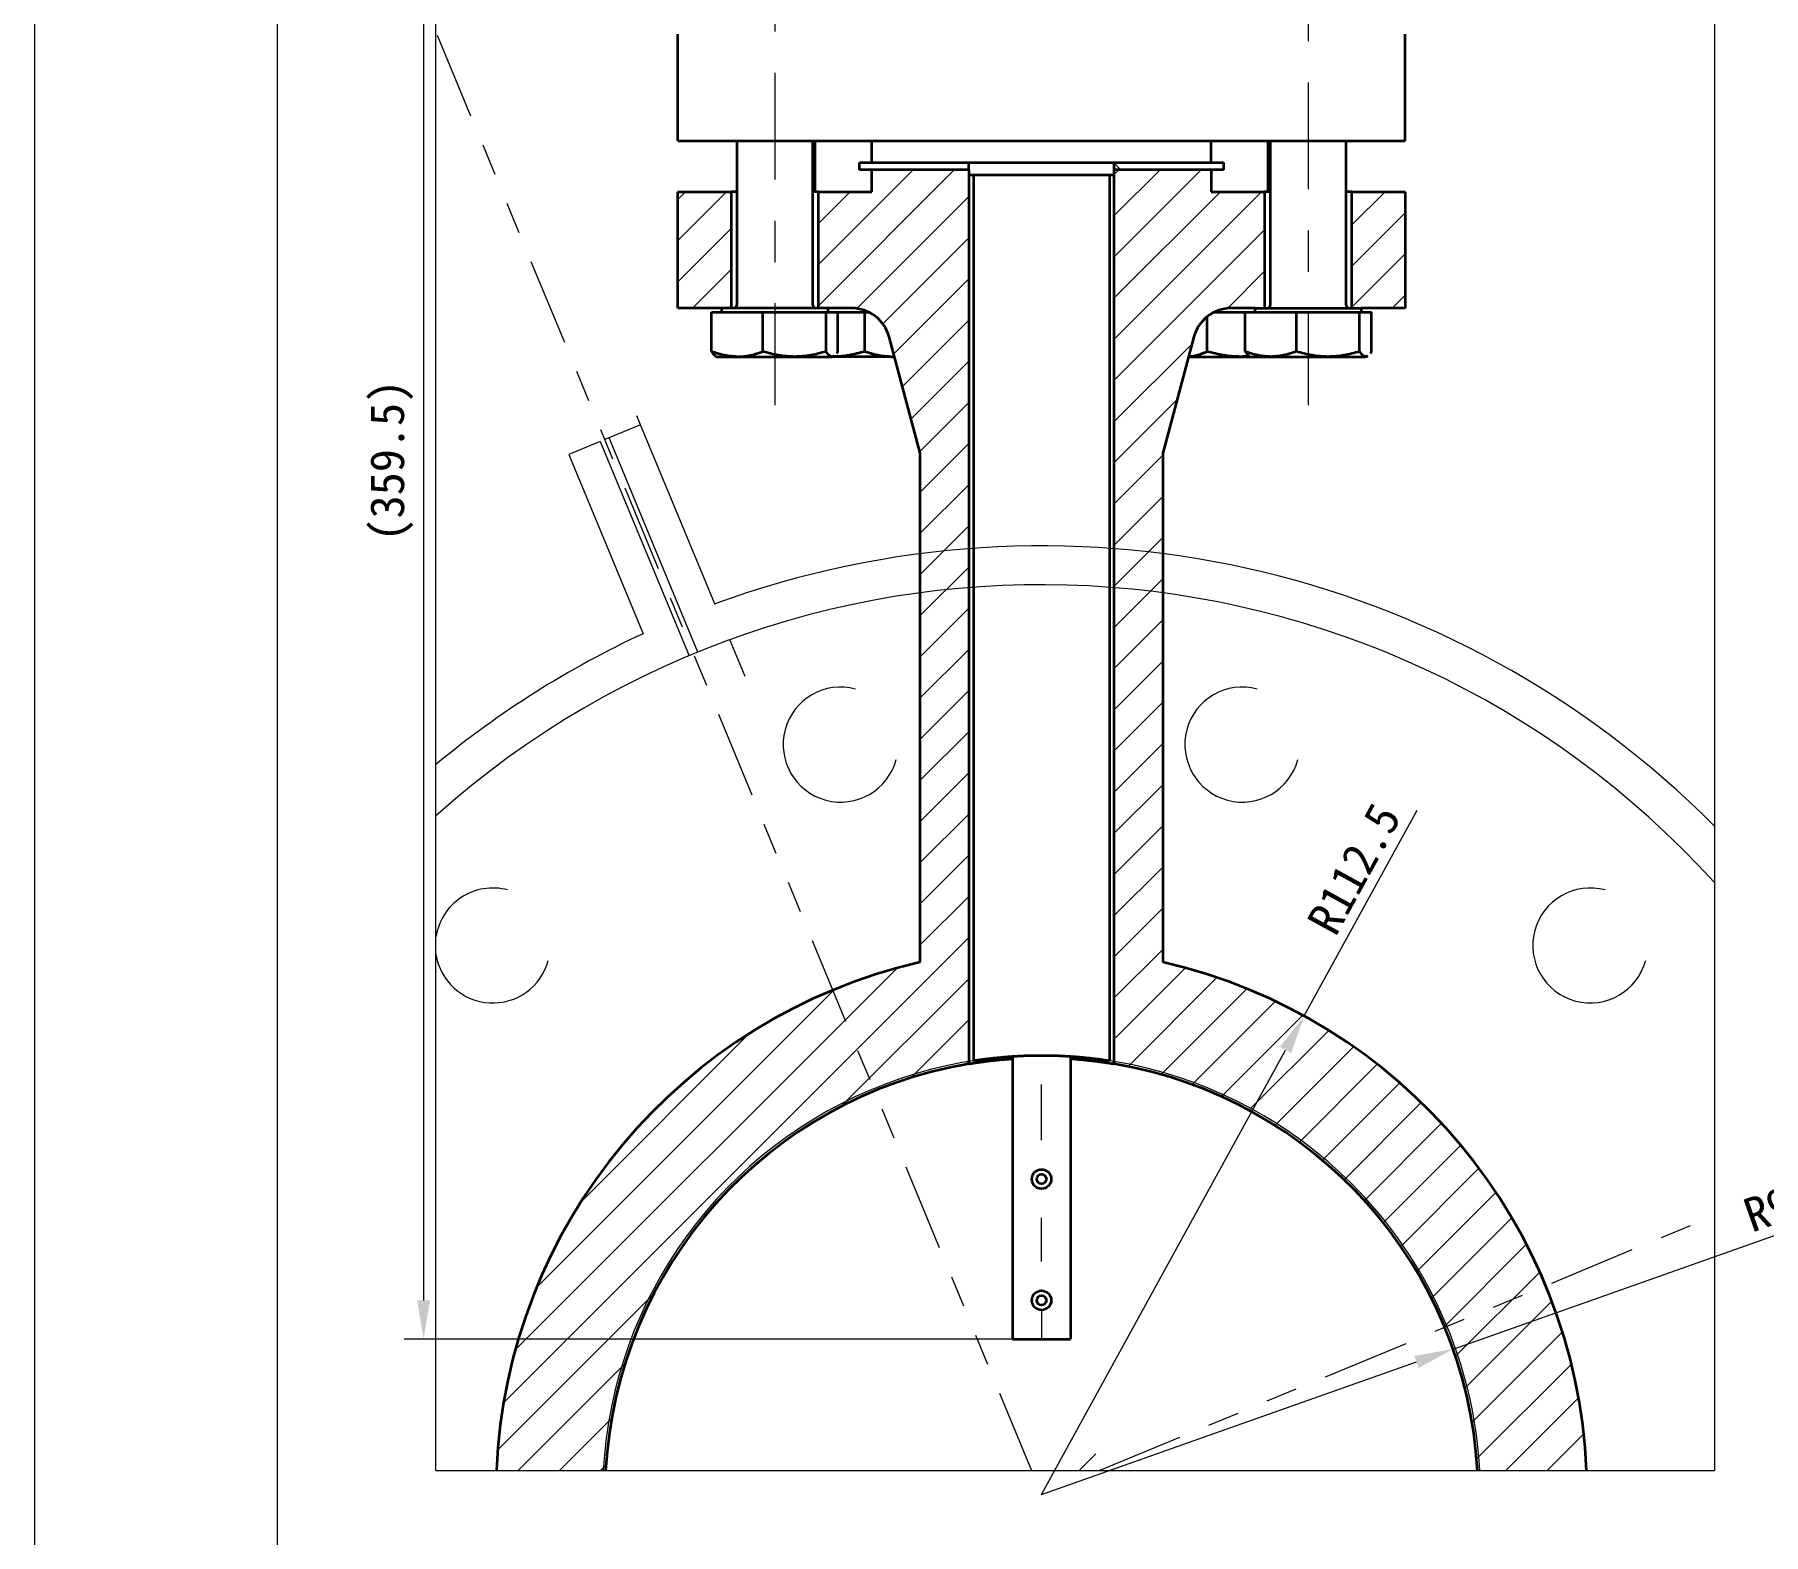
# Model space of a CAD drawing. Header units: millimetres. Extents: x 0 to 1675, y 0 to 1451.
# Drawn here: x 0 to 356.4, y 357.3 to 666.4 of the extents above; entities that cross this region are included whole.
import ezdxf

# ---------------------------------------------------------------- set-up
doc = ezdxf.new("R2010")
doc.units = ezdxf.units.MM
doc.header["$PDSIZE"] = -5
doc.linetypes.add('CENTER', pattern=[47.5, 22, -8.5, 8.5, -8.5])
doc.linetypes.add('PHANTOM', pattern=[50.5, 18, -6.5, 6.5, -6.5, 6.5, -6.5])
doc.layers.get('0').update_dxf_attribs({"lineweight": 18})
for name, color, linetype, lineweight in [('170', 7, 'Continuous', 18), ('171', 7, 'Continuous', 18), ('173', 7, 'Continuous', 18)]:
    doc.layers.add(name, color=color, linetype=linetype, lineweight=lineweight)
doc.styles.add('宋体', font='')
doc.styles.get('宋体').set_extended_font_data('宋体')
doc.dimstyles.get("Standard").update_dxf_attribs({"dimtxt": 0.18, "dimasz": 0.18, "dimexe": 0.18, "dimexo": 0.0625, "dimgap": 0.09, "dimtad": 0, "dimtih": 1, "dimtoh": 1, "dimdec": 4, "dimzin": 0, "dimdsep": 46, "dimtxsty": 'Standard', "dimcen": 0.09, "dimdle": 0.36, "dimadec": 0, "dimazin": 0, "dimtfac": 1, "dimtdec": 4, "dimtofl": 0, "dimtmove": 0, "dimatfit": 3, "dimfxl": 1, "dimtolj": 1, "dimarcsym": 0})

# ---------------------------------------------------------------- blocks, each defined once
blk = doc.blocks.new('HATCH1')
at = {"color": 4, "lineweight": 13}
for p, q in [((80.804101, 309.489018), (90.564432, 319.24935)), ((80.804101, 305.246378), (94.807073, 319.24935)), ((86.304101, 319.231659), (86.321791, 319.24935)), ((111.304101, 318.775815), (111.777636, 319.24935)), ((111.304101, 314.533174), (116.020276, 319.24935)), ((111.304101, 310.290534), (120.262917, 319.24935)), ((66.304101, 316.202222), (67.101229, 316.99935)), ((66.304101, 311.959581), (71.343869, 316.99935)), ((80.804101, 313.731659), (84.071791, 316.99935)), ((84.764486, 304.964123), (96.304101, 316.503737)), ((111.304101, 306.047893), (122.255558, 316.99935)), ((111.304101, 301.805252), (126.498198, 316.99935)), ((135.804101, 313.57733), (139.22612, 316.99935)), ((135.804101, 309.33469), (141.304101, 314.83469)), ((66.304101, 307.716941), (71.804101, 313.216941)), ((87.438031, 303.395026), (96.304101, 312.261096)), ((111.304101, 297.562612), (126.804101, 313.062612)), ((135.804101, 305.092049), (141.304101, 310.592049)), ((67.829151, 304.99935), (71.804101, 308.9743)), ((122.962297, 304.978167), (126.804101, 308.819971)), ((88.568012, 300.282367), (96.304101, 308.018456)), ((139.954042, 304.99935), (141.304101, 306.349408)), ((89.464588, 296.936302), (96.304101, 303.775815)), ((111.304101, 293.319971), (119.32338, 301.33925)), ((90.361163, 293.590237), (96.304101, 299.533174)), ((91.257739, 290.244172), (96.304101, 295.290534)), ((111.304101, 289.07733), (117.770466, 295.543695)), ((91.304101, 286.047893), (96.304101, 291.047893)), ((111.304101, 284.83469), (116.304101, 289.83469)), ((91.304101, 281.805252), (96.304101, 286.805252)), ((111.304101, 280.592049), (116.304101, 285.592049)), ((91.304101, 277.562612), (96.304101, 282.562612)), ((111.304101, 276.349408), (116.304101, 281.349408)), ((91.304101, 273.319971), (96.304101, 278.319971)), ((111.304101, 272.106767), (116.304101, 277.106767)), ((91.304101, 269.07733), (96.304101, 274.07733)), ((111.304101, 267.864127), (116.304101, 272.864127)), ((91.304101, 264.83469), (96.304101, 269.83469)), ((111.304101, 263.621486), (116.304101, 268.621486)), ((91.304101, 260.592049), (96.304101, 265.592049)), ((111.304101, 259.378845), (116.304101, 264.378845)), ((91.304101, 256.349408), (96.304101, 261.349408)), ((111.304101, 255.136205), (116.304101, 260.136205)), ((91.304101, 252.106767), (96.304101, 257.106767)), ((111.304101, 250.893564), (116.304101, 255.893564)), ((91.304101, 247.864127), (96.304101, 252.864127)), ((111.304101, 246.650923), (116.304101, 251.650923)), ((91.304101, 243.621486), (96.304101, 248.621486)), ((111.304101, 242.408283), (116.304101, 247.408283)), ((91.304101, 239.378845), (96.304101, 244.378845)), ((111.304101, 238.165642), (116.304101, 243.165642)), ((48.350778, 192.182882), (96.304101, 240.136205)), ((111.304101, 233.923001), (116.304101, 238.923001)), ((49.559174, 197.633918), (88.919532, 236.994277)), ((83.129264, 222.718727), (96.304101, 235.893564)), ((111.304101, 229.680361), (118.633206, 237.009465)), ((112.723019, 226.856638), (121.881696, 236.015315)), ((51.750416, 204.067801), (82.48565, 234.803035)), ((116.13574, 226.026719), (124.973039, 234.864017)), ((119.335705, 224.984043), (127.919442, 233.56778)), ((122.346046, 223.751743), (130.730309, 232.136006)), ((56.277891, 212.837917), (73.715534, 230.27556)), ((90.341551, 225.688373), (96.304101, 231.650923)), ((125.183357, 222.346413), (133.412882, 230.575938)), ((127.859611, 220.780027), (135.972678, 228.893094)), ((95.955417, 227.059599), (96.304101, 227.408283)), ((130.383338, 219.061113), (138.413789, 227.091564)), ((132.760346, 217.19548), (140.739084, 225.174219)), ((134.994172, 215.186666), (142.950346, 223.142839)), ((137.086338, 213.03619), (145.048348, 220.998201)), ((139.03645, 210.743663), (147.03289, 218.740102)), ((140.842179, 208.306751), (148.90279, 216.367362)), ((142.499091, 205.721022), (150.65583, 213.877761)), ((144.000324, 202.979615), (152.288656, 211.267947)), ((145.336039, 200.072689), (153.79662, 208.53327)), ((146.492534, 196.986543), (155.173536, 205.667545)), ((47.740955, 187.330418), (63.834724, 203.424187)), ((147.450813, 193.702181), (156.411333, 202.662702)), ((148.1842, 190.192927), (157.499547, 199.508274)), ((49.860962, 185.207785), (60.865077, 196.2119)), ((148.654126, 186.420213), (158.424556, 196.190643)), ((151.684339, 185.207785), (159.168428, 192.691874)), ((54.103603, 185.207785), (59.493852, 190.598034)), ((155.92698, 185.207785), (159.707081, 188.987886)), ((58.346244, 185.207785), (58.90539, 185.766932))]:
    blk.add_line(p, q, dxfattribs=at)
blk = doc.blocks.new('*X20')
at = {"layer": '171'}
for points in [[(81.537003, 748.998699), (78.870336, 748.998699), (80.203669, 756.998699)], [(78.870336, 405.498699), (81.537003, 405.498699), (80.203669, 397.498699)]]:
    blk.add_hatch(color=3, dxfattribs=at).paths.add_polyline_path(points, flags=0)
at = {"layer": '171', "color": 3, "linetype": 'Continuous', "lineweight": 18}
for p, q in [((187.608202, 756.998699), (76.203669, 756.998699)), ((80.203669, 748.998699), (80.203669, 405.498699)), ((201.608202, 397.498699), (76.203669, 397.498699))]:
    blk.add_line(p, q, dxfattribs=at)
at = {"layer": '171', "color": 3, "lineweight": 13, "insert": (69.185669, 561.901199), "char_height": 7, "width": 61.39664804, "attachment_point": 1, "rotation": 90, "style": '宋体'}
blk.add_mtext('(359.5)', dxfattribs=at)
blk = doc.blocks.new('*X27')
at = {"layer": '173'}
blk.add_hatch(color=3, dxfattribs=at).paths.add_polyline_path([(285.374102, 391.541791), (284.486285, 394.056327), (292.473802, 395.462508)], flags=0)
at = {"layer": '173', "color": 3, "linetype": 'Continuous', "lineweight": 18}
for p, q in [((292.473802, 395.462508), (370.119148, 422.877036)), ((207.608202, 365.498699), (284.930193, 392.799059))]:
    blk.add_line(p, q, dxfattribs=at)
at = {"layer": '173', "color": 3, "lineweight": 13, "insert": (351.723142, 426.032444), "char_height": 7, "width": 31.38034143, "attachment_point": 1, "rotation": 19.44678495, "style": '宋体'}
blk.add_mtext('R90', dxfattribs=at)
blk = doc.blocks.new('*X28')
at = {"layer": '173'}
blk.add_hatch(color=3, dxfattribs=at).paths.add_polyline_path([(259.076995, 456.454684), (256.739572, 457.738258), (261.759008, 464.10874)], flags=0)
at = {"layer": '173', "color": 3, "linetype": 'Continuous', "lineweight": 18}
for p, q in [((261.759008, 464.10874), (285.071746, 506.56185)), ((207.608202, 365.498699), (257.908284, 457.096471))]:
    blk.add_line(p, q, dxfattribs=at)
blk.add_arc((207.608202, 365.498699), 112.5, 59.189721, 70.6552, dxfattribs=at)
at = {"layer": '173', "color": 3, "lineweight": 13, "insert": (262.077947, 483.595073), "char_height": 7, "width": 58.18994413, "attachment_point": 1, "rotation": 61.22701125, "style": '宋体'}
blk.add_mtext('R112.5', dxfattribs=at)

msp = doc.modelspace()

# ---------------------------------------------------------------- hatches: boundary and pattern name
at = {"layer": '171', "linetype": 'Continuous', "lineweight": 18}
h = msp.add_hatch(dxfattribs=at)
h.set_pattern_fill('ANSI31', color=4, style=0, pattern_type=0)
h.set_pattern_definition([(134.9544, (0, 0), (-13.4811, -13.45965), [])])
h.paths.add_polyline_path([(222.6082, 638.4987), (222.6082, 639.9987), (245.1082, 639.9987), (245.1082, 638.4987)], flags=0)
h.paths.add_polyline_path([(170.1082, 638.4987), (170.1082, 639.9987), (192.6082, 639.9987), (192.6082, 638.4987)], flags=0)

# ---------------------------------------------------------------- linework, layer by layer
at = {"layer": '170', "color": 3, "linetype": 'Continuous', "lineweight": 13}
msp.add_line((0, 840), (0, 0), dxfattribs=at)
at = {"layer": '170', "color": 3, "linetype": 'Continuous', "lineweight": 18}
msp.add_line((50, 820), (50, 20), dxfattribs=at)
at = {"layer": '171', "color": 1, "linetype": 'CENTER', "lineweight": 18}
for p, q in [((152.6082, 705.9987), (152.6082, 589.9987)), ((262.6082, 703.9987), (262.6082, 589.9987))]:
    msp.add_line(p, q, dxfattribs=at)
at = {"layer": '171', "color": 3, "linetype": 'PHANTOM', "lineweight": 18}
for p, q in [((83.02336, 666.2731), (205.57157, 370.41557)), ((219.47858, 370.41557), (346.33096, 422.95955)), ((215.3535, 370.41557), (218.78301, 373.84508))]:
    msp.add_line(p, q, dxfattribs=at)
at = {"layer": '171', "color": 7, "linetype": 'Continuous', "lineweight": 35}
for p, q in [((132.6082, 644.4987), (132.6082, 666.4987)), ((282.6082, 644.4987), (282.6082, 666.4987)), ((132.6082, 644.4987), (282.6082, 644.4987)), ((144.7672, 644.49982), (144.7672, 610.5987)), ((160.4492, 610.5987), (160.4492, 644.49982)), ((160.87633, 644.49982), (160.87633, 633.99884)), ((172.6082, 639.9987), (172.6082, 644.4987)), ((242.6082, 639.9987), (242.6082, 644.4987)), ((254.34008, 633.99884), (254.34008, 644.49982)), ((254.7672, 644.49982), (254.7672, 610.5987)), ((270.4492, 610.5987), (270.4492, 644.49982)), ((170.1082, 638.4987), (170.1082, 639.9987)), ((170.1082, 639.9987), (172.60851, 639.9987)), ((192.6082, 638.4987), (170.1082, 638.4987)), ((172.6082, 633.9987), (172.6082, 638.4987)), ((172.60851, 639.9987), (242.60789, 639.9987)), ((192.6082, 638.4987), (192.6082, 639.99904)), ((192.6082, 638.4987), (192.6082, 454.2399)), ((222.6082, 637.4987), (222.6082, 639.99904)), ((245.1082, 638.4987), (222.6082, 638.4987)), ((242.60789, 639.9987), (245.1082, 639.9987)), ((242.6082, 638.4987), (242.6082, 633.9987)), ((245.1082, 639.9987), (245.1082, 638.4987)), ((192.6082, 637.4987), (222.6082, 637.4987)), ((193.6082, 637.4987), (193.6082, 454.90927)), ((221.6082, 637.4987), (221.6082, 454.90927)), ((222.6082, 454.2399), (222.6082, 637.4987)), ((132.6082, 633.9987), (143.6082, 633.9987)), ((132.6082, 609.9987), (132.6082, 633.9987)), ((144.76699, 633.9987), (143.6082, 633.9987)), ((143.6082, 633.9987), (143.6082, 609.9987)), ((161.6082, 633.9987), (160.44898, 633.9987)), ((161.6082, 633.9987), (172.6082, 633.9987)), ((161.6082, 609.9987), (161.6082, 633.9987)), ((242.6082, 633.9987), (253.6082, 633.9987)), ((254.76699, 633.9987), (253.6082, 633.9987)), ((253.6082, 633.9987), (253.6082, 609.9987)), ((271.6082, 633.9987), (270.44898, 633.9987)), ((271.6082, 633.9987), (282.6082, 633.9987)), ((271.6082, 609.9987), (271.6082, 633.9987)), ((282.6082, 633.9987), (282.6082, 609.9987)), ((141.60809, 609.9987), (132.6082, 609.9987)), ((163.6082, 609.9987), (141.6082, 609.9987)), ((141.6082, 609.9987), (141.6082, 609.1987)), ((163.6082, 609.1987), (163.6082, 609.9987)), ((168.46959, 609.9987), (163.60829, 609.9987)), ((251.60811, 609.9987), (246.74682, 609.9987)), ((251.6082, 609.9987), (255.51049, 609.9987)), ((251.6082, 609.9987), (251.6082, 609.1987)), ((255.51049, 609.9987), (273.6082, 609.9987)), ((273.6082, 609.1987), (273.6082, 609.9987)), ((282.6082, 609.9987), (273.60831, 609.9987)), ((139.57227, 609.1987), (150.15821, 609.1987)), ((139.57227, 601.0705), (139.57227, 609.1987)), ((150.15821, 609.1987), (163.19414, 609.1987)), ((150.15821, 601.0705), (150.15821, 609.1987)), ((163.19414, 601.0705), (163.19414, 609.1987)), ((163.19414, 609.1987), (165.64413, 609.1987)), ((165.64413, 601.0705), (165.64413, 609.1987)), ((165.64413, 609.1987), (171.14722, 609.1987)), ((171.14722, 609.1987), (171.95673, 609.1987)), ((171.14722, 601.0705), (171.14722, 609.1987)), ((241.78258, 601.0705), (241.78258, 608.27208)), ((243.25972, 609.1987), (249.57219, 609.1987)), ((249.57227, 609.1987), (260.15821, 609.1987)), ((249.57227, 601.0705), (249.57227, 609.1987)), ((260.15821, 609.1987), (273.19414, 609.1987)), ((260.15821, 601.0705), (260.15821, 609.1987)), ((273.19414, 601.0705), (273.19414, 609.1987)), ((273.19414, 609.1987), (275.64413, 609.1987)), ((275.64413, 601.0705), (275.64413, 609.1987)), ((182.6082, 580.14229), (176.19699, 604.06925)), ((239.01941, 604.06925), (232.6082, 580.14229)), ((140.32153, 600.16421), (140.6082, 599.9987)), ((140.6082, 599.9987), (144.86524, 599.9987)), ((144.86524, 599.9987), (156.67618, 599.9987)), ((156.67618, 599.9987), (164.41914, 599.9987)), ((164.6082, 599.9987), (164.41914, 599.9987)), ((164.6082, 599.9987), (164.89487, 600.16421)), ((176.44677, 599.9987), (164.63272, 599.9987)), ((176.44677, 599.9987), (177.28771, 599.9987)), ((237.92885, 599.9987), (248.60342, 599.9987)), ((248.60342, 599.9987), (250.60825, 599.9987)), ((250.32153, 600.16421), (250.6082, 599.9987)), ((250.60825, 599.9987), (254.86524, 599.9987)), ((254.86524, 599.9987), (266.67618, 599.9987)), ((266.67618, 599.9987), (274.41914, 599.9987)), ((274.6082, 599.9987), (274.41914, 599.9987)), ((274.6082, 599.9987), (274.89487, 600.16421)), ((182.6082, 475.18575), (182.6082, 580.14229)), ((232.6082, 580.14229), (232.6082, 475.18575)), ((201.6082, 455.79958), (201.6082, 397.4987)), ((213.6082, 455.79958), (213.6082, 397.4987)), ((201.6082, 397.4987), (205.79559, 397.4987)), ((205.79559, 397.4987), (209.42082, 397.4987)), ((209.42082, 397.4987), (213.6082, 397.4987))]:
    msp.add_line(p, q, dxfattribs=at)
at = {"layer": '171', "color": 3, "linetype": 'Continuous', "lineweight": 18}
for p, q in [((124.93995, 585.98251), (117.54892, 582.92104)), ((124.93995, 585.98251), (124.17459, 587.83027)), ((140.24754, 549.02674), (124.93995, 585.98251)), ((116.62504, 582.53836), (110.15788, 579.85957)), ((116.62504, 582.53836), (134.9322, 538.34096)), ((136.77996, 539.10633), (118.4728, 583.30373)), ((110.15788, 579.85957), (125.46546, 542.9038)), ((143.34976, 541.5373), (146.41123, 534.14627))]:
    msp.add_line(p, q, dxfattribs=at)
at = {"layer": '171', "color": 150, "linetype": 'Continuous', "lineweight": 18}
for p, q in [((207.6082, 438.49891), (207.6082, 449.99849)), ((207.6082, 413.49879), (207.6082, 422.49861)), ((207.6082, 403.4987), (207.6082, 397.4987))]:
    msp.add_line(p, q, dxfattribs=at)
at = {"layer": '171', "color": 7, "linetype": 'Continuous', "lineweight": 35}
for centre, radius in [((207.6082, 430.4987), 2), ((207.6082, 430.4987), 1), ((207.6082, 405.4987), 2), ((207.6082, 405.4987), 1)]:
    msp.add_circle(centre, radius, dxfattribs=at)
for centre, radius, start, end in [((144.1672, 610.5987), 0.6, 270, 0), ((161.0492, 610.5987), 0.6, 180, 270), ((168.46959, 601.9987), 8, 15, 90), ((246.74682, 601.9987), 8, 90, 165), ((254.1672, 610.5987), 0.6, 270, 0), ((271.0492, 610.5987), 0.6, 180, 270), ((207.6082, 365.4987), 112.5, 102.839588, 177.495061), ((207.6082, 365.4987), 112.5, 2.504939, 77.160412), ((207.6082, 365.4987), 90, 99.594068, 176.868264), ((207.6082, 365.4987), 90, 3.131736, 80.405932)]:
    msp.add_arc(centre, radius, start, end, dxfattribs=at)
at = {"layer": '171', "color": 3, "linetype": 'Continuous', "lineweight": 18}
for radius, start, end in [(195.49936, 44.799112, 110.154753), (187.5, 42.280958, 131.751629), (195.49936, 114.845247, 129.691655), (90.5, 45, 176.885583), (90.5, 3.114417, 45)]:
    msp.add_arc((207.6082, 365.4987), radius, start, end, dxfattribs=at)
at = {"layer": '171', "color": 30, "linetype": 'Continuous', "lineweight": 13}
for centre, start, end in [((166.19715, 520.04683), 75, 345), ((249.01925, 520.04683), 75, 345), ((94.47112, 478.63578), 75, 171.431222), ((320.74529, 478.63578), 75, 345), ((94.47112, 478.63578), 188.568778, 345)]:
    msp.add_arc(centre, 11.852, start, end, dxfattribs=at)
at = {"layer": '171', "color": 7, "linetype": 'Continuous', "lineweight": 35}
for points, knots in [([(139.57227, 601.0705), (139.77267, 600.74332), (139.97452, 600.47378), (140.25658, 600.21593), (140.33497, 600.15674), (140.41371, 600.111)], [0, 0, 0, 0, 0.930717626, 0.930717626, 1.28703705, 1.28703705, 1.28703705, 1.28703705]), ([(144.86524, 599.9987), (144.41803, 599.9987), (143.97225, 600.02355), (143.08341, 600.12052), (142.64035, 600.1926), (141.97758, 600.33249), (141.64666, 600.41036), (141.31637, 600.49929), (141.09631, 600.56093), (140.98631, 600.59294), (140.43708, 600.75854), (140.0027, 600.90785), (139.57227, 601.0705)], [0, 0, 0, 0, 1.357572195, 1.357572195, 2.71514439, 2.71514439, 3.393930488, 3.733323537, 3.733323537, 4.072716585, 4.072716585, 5.43028878, 5.43028878, 5.43028878, 5.43028878]), ([(144.86524, 599.9987), (145.31272, 599.9987), (145.76163, 600.02359), (146.26825, 600.07924), (146.32459, 600.0858), (146.43709, 600.09967), (146.6056, 600.12157), (146.99723, 600.18022), (147.33031, 600.24299), (147.9933, 600.38387), (148.43105, 600.49823), (149.29955, 600.76071), (149.73029, 600.9088), (150.15821, 601.0705)], [0, 0, 0, 0, 1.357580945, 1.357580945, 1.527278563, 1.527278563, 1.696976181, 2.036371418, 2.71516189, 2.71516189, 4.072742835, 4.072742835, 5.43032378, 5.43032378, 5.43032378, 5.43032378]), ([(156.67618, 599.9987), (156.53789, 599.9987), (156.39939, 600.00026), (156.19132, 600.00496), (156.12194, 600.00691), (155.98336, 600.0116), (155.63722, 600.02526), (155.29259, 600.04854), (154.46821, 600.12207), (153.9223, 600.19468), (152.83694, 600.38138), (152.29749, 600.49542), (151.22403, 600.75841), (150.69001, 600.90732), (150.15821, 601.0705)], [0, 0, 0, 0, 0.41439504, 0.41439504, 0.621592561, 0.621592561, 0.828790081, 1.657580162, 1.657580162, 3.315160323, 3.315160323, 4.972740485, 4.972740485, 6.630320647, 6.630320647, 6.630320647, 6.630320647]), ([(163.19414, 601.0705), (162.12789, 600.74332), (161.05385, 600.47378), (159.42594, 600.19408), (158.88049, 600.12167), (157.78323, 600.02396), (157.23141, 599.9987), (156.67618, 599.9987)], [0, 0, 0, 0, 3.314888684, 3.314888684, 4.972333025, 4.972333025, 6.629777367, 6.629777367, 6.629777367, 6.629777367]), ([(164.41914, 599.9987), (164.39315, 599.9987), (164.36712, 600.00026), (164.32801, 600.00496), (164.31497, 600.00691), (164.28893, 600.0116), (164.22387, 600.02526), (164.1591, 600.04854), (164.00417, 600.12207), (163.90157, 600.19468), (163.69759, 600.38138), (163.5962, 600.49542), (163.39445, 600.75841), (163.29409, 600.90732), (163.19414, 601.0705)], [0, 0, 0, 0, 0.105735001, 0.105735001, 0.158602502, 0.158602502, 0.211470002, 0.422940004, 0.422940004, 0.845880009, 0.845880009, 1.268820013, 1.268820013, 1.691760018, 1.691760018, 1.691760018, 1.691760018]), ([(164.80269, 600.111), (164.77859, 600.097), (164.75447, 600.08426), (164.6272, 600.02396), (164.52349, 599.9987), (164.41914, 599.9987)], [0, 0, 0, 0, 0.0766423466, 0.0766423466, 0.4037369115, 0.4037369115, 0.4037369115, 0.4037369115]), ([(171.14722, 601.0705), (170.08153, 600.74332), (169.00806, 600.47378), (167.38103, 600.19408), (166.83587, 600.12167), (165.73919, 600.02396), (165.18766, 599.9987), (164.63272, 599.9987)], [0, 0, 0, 0, 3.313183776, 3.313183776, 4.969775664, 4.969775664, 6.626367552, 6.626367552, 6.626367552, 6.626367552]), ([(176.44677, 599.9987), (175.999, 599.9987), (175.55267, 600.02355), (174.66272, 600.12052), (174.21911, 600.1926), (173.55552, 600.33249), (173.22418, 600.41036), (172.89348, 600.49929), (172.67315, 600.56093), (172.56301, 600.59294), (172.01311, 600.75854), (171.57818, 600.90785), (171.14722, 601.0705)], [0, 0, 0, 0, 1.359176622, 1.359176622, 2.718353244, 2.718353244, 3.397941555, 3.73773571, 3.73773571, 4.077529866, 4.077529866, 5.436706488, 5.436706488, 5.436706488, 5.436706488]), ([(237.94103, 600.02105), (238.11225, 600.03334), (238.28371, 600.05068), (238.50288, 600.07924), (238.55039, 600.0858), (238.64523, 600.09967), (238.78731, 600.12157), (239.1175, 600.18022), (239.39833, 600.24299), (239.95731, 600.38387), (240.32638, 600.49823), (241.05862, 600.76071), (241.42179, 600.9088), (241.78258, 601.0705)], [0, 0, 0, 0, 0.52436815, 0.52436815, 0.669301303, 0.669301303, 0.814234457, 1.104100764, 1.683833378, 1.683833378, 2.843298607, 2.843298607, 4.002763836, 4.002763836, 4.002763836, 4.002763836]), ([(248.60342, 599.9987), (248.45871, 599.9987), (248.31377, 600.00026), (248.09603, 600.00496), (248.02343, 600.00691), (247.87841, 600.0116), (247.51619, 600.02526), (247.15554, 600.04854), (246.29285, 600.12207), (245.72158, 600.19468), (244.58579, 600.38138), (244.02127, 600.49542), (242.89792, 600.75841), (242.33909, 600.90732), (241.78258, 601.0705)], [0, 0, 0, 0, 0.433021326, 0.433021326, 0.649531989, 0.649531989, 0.866042652, 1.732085305, 1.732085305, 3.464170609, 3.464170609, 5.196255914, 5.196255914, 6.928341218, 6.928341218, 6.928341218, 6.928341218]), ([(250.5241, 600.08966), (250.46145, 600.08377), (250.39877, 600.07815), (249.76192, 600.02396), (249.18446, 599.9987), (248.60342, 599.9987)], [0, 0, 0, 0, 0.189435987, 0.189435987, 1.923403831, 1.923403831, 1.923403831, 1.923403831]), ([(249.57227, 601.0705), (249.77267, 600.74332), (249.97452, 600.47378), (250.25658, 600.21593), (250.33497, 600.15674), (250.41371, 600.111)], [0, 0, 0, 0, 0.930717626, 0.930717626, 1.28703705, 1.28703705, 1.28703705, 1.28703705]), ([(254.86524, 599.9987), (254.41776, 599.9987), (253.96885, 600.02359), (253.46224, 600.07924), (253.40589, 600.0858), (253.2934, 600.09967), (253.12489, 600.12157), (252.73326, 600.18022), (252.40017, 600.24299), (251.73718, 600.38387), (251.29943, 600.49823), (250.43094, 600.76071), (250.00019, 600.9088), (249.57227, 601.0705)], [0, 0, 0, 0, 1.357580945, 1.357580945, 1.527278563, 1.527278563, 1.696976181, 2.036371418, 2.71516189, 2.71516189, 4.072742835, 4.072742835, 5.43032378, 5.43032378, 5.43032378, 5.43032378]), ([(260.15821, 601.0705), (259.72778, 600.90785), (259.2934, 600.75854), (258.74418, 600.59294), (258.63417, 600.56093), (258.41412, 600.49929), (258.08383, 600.41036), (257.7529, 600.33249), (257.09014, 600.1926), (256.64708, 600.12052), (255.75824, 600.02355), (255.31246, 599.9987), (254.86524, 599.9987)], [0, 0, 0, 0, 1.357572195, 1.357572195, 1.696965244, 1.696965244, 2.036358293, 2.71514439, 2.71514439, 4.072716585, 4.072716585, 5.43028878, 5.43028878, 5.43028878, 5.43028878]), ([(266.67618, 599.9987), (266.53789, 599.9987), (266.39939, 600.00026), (266.19132, 600.00496), (266.12194, 600.00691), (265.98336, 600.0116), (265.63722, 600.02526), (265.29259, 600.04854), (264.46821, 600.12207), (263.9223, 600.19468), (262.83694, 600.38138), (262.29749, 600.49542), (261.22403, 600.75841), (260.69001, 600.90732), (260.15821, 601.0705)], [0, 0, 0, 0, 0.41439504, 0.41439504, 0.621592561, 0.621592561, 0.828790081, 1.657580162, 1.657580162, 3.315160323, 3.315160323, 4.972740485, 4.972740485, 6.630320647, 6.630320647, 6.630320647, 6.630320647]), ([(273.19414, 601.0705), (272.12789, 600.74332), (271.05385, 600.47378), (269.42594, 600.19408), (268.88049, 600.12167), (267.78323, 600.02396), (267.23141, 599.9987), (266.67618, 599.9987)], [0, 0, 0, 0, 3.314888684, 3.314888684, 4.972333025, 4.972333025, 6.629777367, 6.629777367, 6.629777367, 6.629777367]), ([(274.41914, 599.9987), (274.39315, 599.9987), (274.36712, 600.00026), (274.32801, 600.00496), (274.31497, 600.00691), (274.28893, 600.0116), (274.22387, 600.02526), (274.1591, 600.04854), (274.00417, 600.12207), (273.90157, 600.19468), (273.69759, 600.38138), (273.5962, 600.49542), (273.39445, 600.75841), (273.29409, 600.90732), (273.19414, 601.0705)], [0, 0, 0, 0, 0.105735001, 0.105735001, 0.158602502, 0.158602502, 0.211470002, 0.422940004, 0.422940004, 0.845880009, 0.845880009, 1.268820013, 1.268820013, 1.691760018, 1.691760018, 1.691760018, 1.691760018]), ([(274.80269, 600.111), (274.77859, 600.097), (274.75447, 600.08426), (274.6272, 600.02396), (274.52349, 599.9987), (274.41914, 599.9987)], [0, 0, 0, 0, 0.0766423466, 0.0766423466, 0.4037369115, 0.4037369115, 0.4037369115, 0.4037369115]), ([(192.60819, 454.23989), (192.60821, 454.2399), (192.63277, 454.24406), (192.7293, 454.26029), (192.80127, 454.27237), (192.99225, 454.30401), (193.11127, 454.32358), (193.29012, 454.35248), (193.34603, 454.36148), (193.40536, 454.37097), (193.44569, 454.3774), (193.46622, 454.38067), (193.57053, 454.39724), (193.65939, 454.41124), (193.94188, 454.45525), (194.15137, 454.48728), (194.61191, 454.55571), (194.86296, 454.5921), (195.27103, 454.64921), (195.41231, 454.66866), (195.63225, 454.69837), (195.7069, 454.70837), (195.8209, 454.72348), (195.85926, 454.72854), (195.93644, 454.73867), (196.28611, 454.78432), (196.65654, 454.83056), (197.347, 454.9125), (197.70818, 454.95334), (198.46254, 455.03361), (198.8557, 455.07304), (199.36778, 455.12072), (199.47126, 455.13017), (199.68019, 455.1489), (199.9954, 455.17659), (200.31601, 455.20305), (200.85646, 455.24568), (201.18613, 455.26991), (201.52107, 455.29261)], [0, 0, 0, 0, 0.764099064, 0.764099064, 1.528198129, 1.528198129, 2.292297193, 2.292297193, 2.483321959, 2.578834342, 2.578834342, 2.674346725, 2.674346725, 3.056396257, 3.056396257, 3.820495322, 3.820495322, 4.584594386, 4.584594386, 4.966643918, 4.966643918, 5.157668684, 5.157668684, 5.253181067, 5.253181067, 5.34869345, 6.112792515, 6.112792515, 6.876891579, 6.876891579, 7.640990643, 7.640990643, 7.83201541, 7.83201541, 8.023040176, 8.405089708, 8.405089708, 8.978546056, 8.978546056, 8.978546056, 8.978546056]), ([(193.60819, 454.90927), (193.60821, 454.90927), (193.63112, 454.91287), (193.72118, 454.9269), (193.78832, 454.93733), (193.9665, 454.96468), (194.07755, 454.9816), (194.24441, 455.00658), (194.29658, 455.01436), (194.35194, 455.02256), (194.38957, 455.02813), (194.40873, 455.03095), (194.50607, 455.04528), (194.589, 455.05739), (194.85263, 455.09544), (195.04814, 455.12315), (195.47797, 455.18234), (195.71228, 455.21382), (196.09315, 455.26323), (196.22502, 455.28006), (196.4303, 455.30577), (196.49998, 455.31441), (196.60639, 455.32749), (196.64219, 455.33187), (196.71426, 455.34063), (197.04073, 455.38016), (197.38657, 455.42018), (198.03118, 455.49112), (198.36838, 455.52648), (199.07258, 455.59597), (199.43958, 455.63011), (199.91755, 455.67138), (200.01411, 455.67957), (200.20917, 455.69578), (200.30727, 455.70378), (200.60324, 455.72741), (200.80279, 455.74269), (201.408, 455.78697), (201.82024, 455.81441), (202.66207, 455.86442), (203.09166, 455.88699), (203.7493, 455.91666), (203.97073, 455.92585), (204.25034, 455.9364), (204.30641, 455.93847), (204.41882, 455.9425), (204.47521, 455.94447), (204.64441, 455.95023), (204.75729, 455.95385), (205.32215, 455.97095), (205.77539, 455.98128), (206.68451, 455.99513), (207.1404, 455.99865), (208.05483, 455.99875), (208.51337, 455.99534), (209.08825, 455.98667), (209.20344, 455.98471), (209.43278, 455.98038), (209.77557, 455.97325), (210.11476, 455.96426), (210.78843, 455.94392), (211.23128, 455.9272), (212.10457, 455.88799), (212.53502, 455.86549), (213.17125, 455.82781), (213.38175, 455.81459), (213.64287, 455.79729), (213.69495, 455.79379), (213.79863, 455.78675), (213.95353, 455.77608), (214.10656, 455.76515), (214.61255, 455.72815), (215.00422, 455.69678), (215.76196, 455.63144), (216.12803, 455.59747), (216.65784, 455.54527), (216.83122, 455.52767), (217.08639, 455.50104), (217.21275, 455.48767), (217.33726, 455.47424), (217.41985, 455.46527), (217.46095, 455.46077), (217.828, 455.42041), (218.1356, 455.38479), (218.71471, 455.31507), (218.98622, 455.28097), (219.49332, 455.21525), (219.72891, 455.18363), (220.00038, 455.14627), (220.05352, 455.13891), (220.15747, 455.12441), (220.20833, 455.11728), (220.35658, 455.09635), (220.44989, 455.08301), (220.71358, 455.04495), (220.86774, 455.02218), (221.13349, 454.98241), (221.24508, 454.96542), (221.38012, 454.9447), (221.41973, 454.93858), (221.4709, 454.93066), (221.48658, 454.92823), (221.50801, 454.9249), (221.51481, 454.92384), (221.52769, 454.92184), (221.53377, 454.92089), (221.58524, 454.91287), (221.60819, 454.90927), (221.60819, 454.90927)], [0, 0, 0, 0, 0.878545575, 0.878545575, 1.75709115, 1.75709115, 2.635636724, 2.635636724, 2.855273118, 2.965091315, 2.965091315, 3.074909512, 3.074909512, 3.514182299, 3.514182299, 4.392727874, 4.392727874, 5.271273449, 5.271273449, 5.710546236, 5.710546236, 5.93018263, 5.93018263, 6.040000827, 6.040000827, 6.149819023, 7.028364598, 7.028364598, 7.906910173, 7.906910173, 8.785455748, 8.785455748, 9.005092141, 9.005092141, 9.224728535, 9.224728535, 9.664001322, 9.664001322, 10.542546897, 10.542546897, 11.421092472, 11.421092472, 11.860365259, 11.860365259, 11.970183456, 11.970183456, 12.080001653, 12.080001653, 12.299638047, 12.299638047, 13.178183622, 13.178183622, 14.056729196, 14.056729196, 14.935274771, 14.935274771, 15.154911165, 15.154911165, 15.374547558, 15.813820346, 15.813820346, 16.692365921, 16.692365921, 17.570911495, 17.570911495, 18.010184283, 18.010184283, 18.12000248, 18.12000248, 18.229820676, 18.44945707, 18.44945707, 19.328002645, 19.328002645, 20.20654822, 20.20654822, 20.645821007, 20.645821007, 20.865457401, 20.975275598, 20.975275598, 21.085093795, 21.085093795, 21.963639369, 21.963639369, 22.842184944, 22.842184944, 23.720730519, 23.720730519, 23.940366913, 23.940366913, 24.160003306, 24.160003306, 24.599276094, 24.599276094, 25.477821668, 25.477821668, 26.356367243, 26.356367243, 26.795640031, 26.795640031, 27.015276424, 27.015276424, 27.125094621, 27.125094621, 27.234912818, 27.234912818, 28.112863447, 28.112863447, 28.112863447, 28.112863447]), ([(213.63444, 455.29672), (213.76315, 455.28808), (213.89131, 455.2792), (214.24277, 455.25411), (214.4631, 455.23753), (215.11346, 455.18627), (215.53301, 455.15004), (216.34471, 455.07459), (216.73688, 455.03535), (217.30449, 454.97505), (217.49025, 454.95471), (217.76365, 454.92395), (217.89905, 454.9085), (218.03245, 454.89298), (218.12095, 454.88261), (218.16496, 454.87743), (218.55798, 454.83081), (218.8874, 454.78967), (219.50767, 454.70913), (219.79852, 454.66972), (220.34183, 454.59376), (220.59427, 454.5572), (220.88521, 454.514), (220.94216, 454.50549), (221.02572, 454.49292), (221.05328, 454.48876), (221.10769, 454.48052), (221.24186, 454.46014), (221.36681, 454.44087), (221.6493, 454.39687), (221.81449, 454.37053), (222.0993, 454.32453), (222.21892, 454.30487), (222.36369, 454.28089), (222.40615, 454.27382), (222.46102, 454.26465), (222.47783, 454.26184), (222.50081, 454.25798), (222.5081, 454.25676), (222.52191, 454.25444), (222.52842, 454.25334), (222.58359, 454.24407), (222.60819, 454.2399), (222.60819, 454.2399)], [0, 0, 0, 0, 0.218617778, 0.218617778, 0.602157739, 0.602157739, 1.369237662, 1.369237662, 2.136317584, 2.136317584, 2.519857545, 2.519857545, 2.711627526, 2.807512516, 2.807512516, 2.903397506, 2.903397506, 3.670477429, 3.670477429, 4.437557351, 4.437557351, 5.204637274, 5.204637274, 5.396407254, 5.396407254, 5.492292245, 5.492292245, 5.588177235, 5.971717196, 5.971717196, 6.738797119, 6.738797119, 7.505877041, 7.505877041, 7.889417002, 7.889417002, 8.081186983, 8.081186983, 8.177071973, 8.177071973, 8.272956964, 8.272956964, 9.039553189, 9.039553189, 9.039553189, 9.039553189])]:
    msp.add_open_spline(points, degree=3, knots=knots, dxfattribs=at)
for points in [[(165.64413, 601.0705), (165.54865, 600.91461), (165.45284, 600.7718), (165.35662, 600.64484)], [(176.44677, 599.9987), (176.72245, 599.9987), (176.99868, 600.00812), (177.27544, 600.0269)], [(275.64413, 601.0705), (275.54865, 600.91461), (275.45284, 600.7718), (275.35662, 600.64484)]]:
    msp.add_open_spline(points, degree=3, dxfattribs=at)
at = {"layer": '171', "color": 3, "linetype": 'Continuous', "lineweight": 18}
msp.add_point((132.23163, 568.37886), dxfattribs=at)
at = {"layer": '171', "color": 5, "linetype": 'Continuous', "lineweight": 18}
msp.add_point((140.24754, 549.02674), dxfattribs=at)
at = {"layer": '173', "color": 35, "linetype": 'Continuous', "lineweight": 18}
for p, q in [((82.75141, 370.41557), (82.75141, 768.34392)), ((346.33096, 768.34392), (346.33096, 370.41557)), ((82.75141, 370.41557), (346.33096, 370.41557))]:
    msp.add_line(p, q, dxfattribs=at)

# ---------------------------------------------------------------- block references
at = {"layer": '171', "color": 4, "linetype": 'Continuous', "lineweight": 18, "xscale": 2, "yscale": 2, "zscale": 2}
msp.add_blockref('HATCH1', (0, 0), dxfattribs=at)

# ---------------------------------------------------------------- dimensions: what is measured, and where the dimension line sits
at = {"layer": '171', "color": 3, "linetype": 'Continuous', "lineweight": 13}
dim = msp.add_linear_dim(base=(80.20367, 397.4987), p1=(187.6082, 756.9987), p2=(201.6082, 397.4987), angle=90, dimstyle='Standard', override={"dimscale": 2, "dimtxt": 3.5, "dimasz": 4, "dimexe": 2, "dimexo": 0, "dimgap": 1.05, "dimtad": 1, "dimtih": 0, "dimtoh": 0, "dimdec": 3, "dimzin": 8, "dimpost": '(<>)', "dimtxsty": '宋体', "dimsah": 1, "dimdle": 8, "dimclrd": 3, "dimclre": 3, "dimclrt": 3, "dimtfac": 0.571429, "dimtdec": 2, "dimtofl": 1, "dimtzin": 8}, dxfattribs=at)
dim.commit()
dim.dimension.update_dxf_attribs({"geometry": '*X20', "text_midpoint": (80.20367, 577.2487), "dimtype": 160})
at = {"layer": '173', "color": 3, "linetype": 'Continuous', "lineweight": 13}
for mpoint, picture, middle in [((261.75901, 464.10874), '*X28', (270.0544, 479.21487)), ((292.4738, 395.46251), '*X27', (354.75282, 417.45159))]:
    dim = msp.add_radius_dim(center=(207.6082, 365.4987), mpoint=mpoint, dimstyle='Standard', override={"dimscale": 2, "dimtxt": 3.5, "dimasz": 4, "dimexe": 2, "dimexo": 0, "dimgap": 1.05, "dimtad": 1, "dimtih": 0, "dimtoh": 0, "dimdec": 3, "dimzin": 8, "dimpost": 'R<>', "dimtxsty": '宋体', "dimsah": 1, "dimdle": 8, "dimclrd": 3, "dimclre": 3, "dimclrt": 3, "dimtfac": 0.571429, "dimtdec": 2, "dimatfit": 2, "dimtzin": 8}, dxfattribs=at)
    dim.commit()
    dim.dimension.update_dxf_attribs({"geometry": picture, "text_midpoint": middle, "dimtype": 164})

doc.saveas('drawing.dxf')
